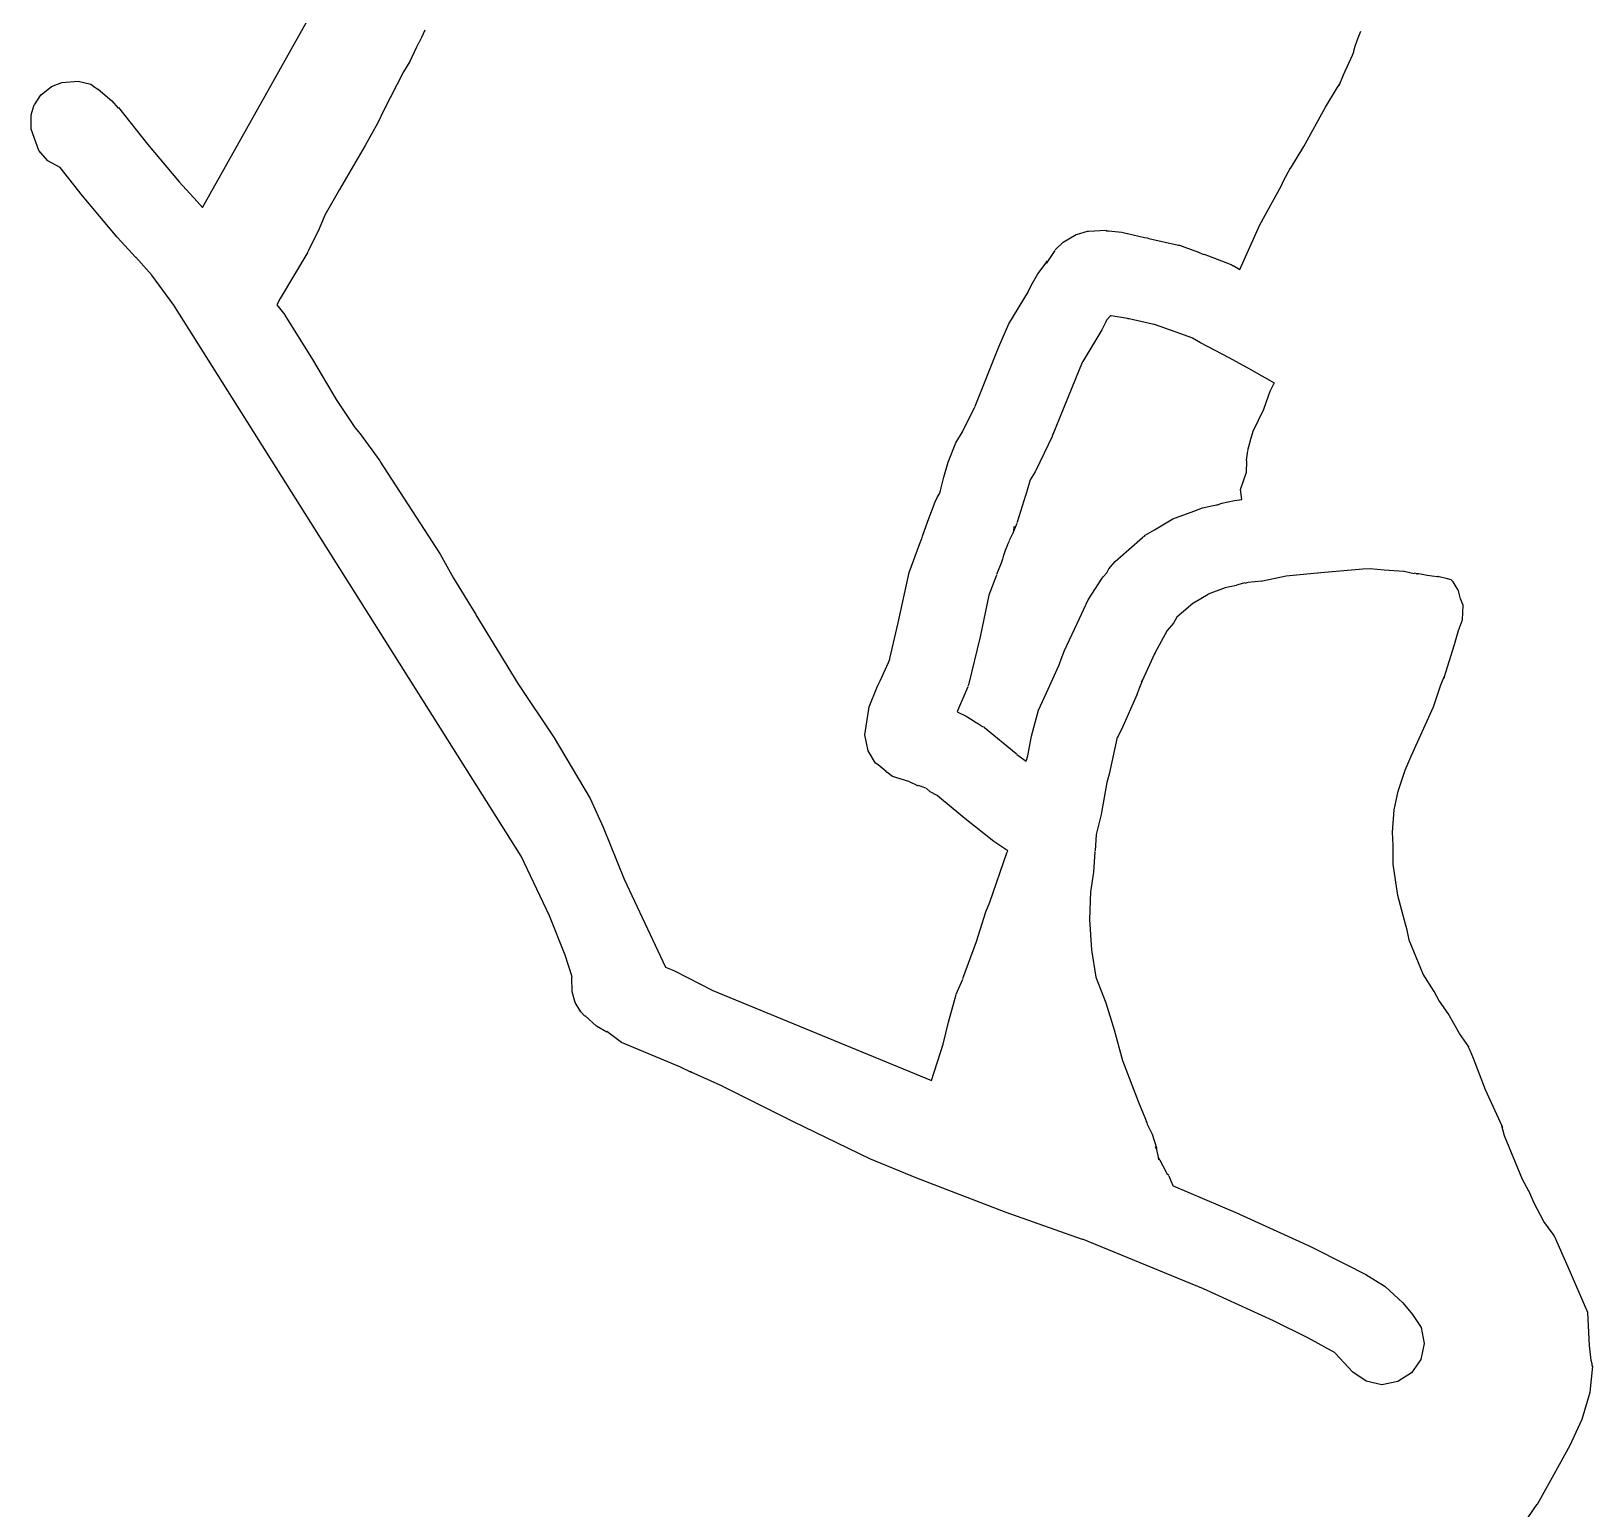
# Model space of a CAD drawing. Extents: x -1 to 598, y -1077 to 3722.
# Drawn here: x 113.3 to 203.6, y 162.5 to 247.9 of the extents above; entities that cross this region are included whole.
import ezdxf

# ---------------------------------------------------------------- set-up
doc = ezdxf.new("R2010")
doc.units = 0

msp = doc.modelspace()

# ---------------------------------------------------------------- linework, layer by layer
at = {"layer": 'Calque_1'}
for p, q in [((123.176, 237.728), (129.805, 249.529)), ((135.838, 247.544), (135.682, 247.253)), ((136.035, 247.968), (135.838, 247.545)), ((189.979, 247.438), (190.167, 247.914)), ((135.525, 246.962), (135.153, 246.168)), ((135.659, 247.227), (135.525, 246.963)), ((135.683, 247.253), (135.659, 247.227)), ((189.684, 246.539), (189.753, 246.724)), ((189.753, 246.724), (189.784, 246.856)), ((189.784, 246.856), (189.84, 247.041)), ((189.84, 247.042), (189.979, 247.439)), ((135.153, 246.168), (134.796, 245.56)), ((189.153, 245.401), (189.683, 246.539)), ((114.427, 244.713), (115.031, 244.951)), ((115.031, 244.951), (115.979, 245.03)), ((115.978, 245.031), (116.718, 244.846)), ((116.718, 244.845), (116.935, 244.686)), ((134.796, 245.56), (133.628, 243.311)), ((188.805, 244.634), (188.947, 244.872)), ((188.903, 244.766), (189.153, 245.401)), ((188.947, 244.872), (188.903, 244.793)), ((113.441, 243.655), (113.845, 244.264)), ((113.845, 244.237), (114.426, 244.713)), ((116.935, 244.687), (117.176, 244.528)), ((117.176, 244.528), (117.136, 244.555)), ((117.137, 244.554), (117.93, 243.893)), ((117.93, 243.893), (118.298, 243.47)), ((188.116, 243.523), (188.805, 244.634)), ((113.261, 243.073), (113.44, 243.655)), ((113.264, 242.253), (113.261, 243.073)), ((118.299, 243.496), (119.991, 241.379)), ((133.629, 243.311), (133.313, 242.623)), ((186.864, 241.247), (188.116, 243.522)), ((113.696, 241.009), (113.263, 242.252)), ((133.313, 242.623), (132.573, 241.3)), ((119.992, 241.379), (121.823, 239.21)), ((132.572, 241.3), (131.095, 238.76)), ((186.102, 239.977), (186.864, 241.247)), ((114.228, 240.427), (113.696, 241.009)), ((114.927, 240.03), (114.229, 240.427)), ((116.231, 238.39), (114.926, 240.031)), ((185.692, 239.263), (186.102, 240.004)), ((121.822, 239.21), (122.854, 238.072)), ((131.096, 238.76), (130.24, 237.278)), ((184.323, 236.723), (185.575, 238.998)), ((185.575, 238.998), (185.692, 239.263)), ((118.237, 236.008), (116.231, 238.389)), ((122.854, 238.072), (123.175, 237.728)), ((130.24, 237.278), (129.922, 236.484)), ((183.171, 234.13), (184.323, 236.723)), ((119.319, 234.818), (118.237, 236.009)), ((129.922, 236.485), (129.25, 235.162)), ((172.948, 235.717), (173.696, 236.167)), ((173.696, 236.167), (173.715, 236.167)), ((173.715, 236.167), (174.362, 236.352)), ((174.362, 236.352), (174.381, 236.352)), ((174.381, 236.352), (174.42, 236.352)), ((174.42, 236.352), (175.427, 236.405)), ((175.427, 236.379), (175.567, 236.379)), ((175.568, 236.379), (176.342, 236.3)), ((176.342, 236.299), (176.659, 236.22)), ((176.66, 236.22), (177.643, 235.982)), ((177.643, 235.982), (177.813, 235.956)), ((177.813, 235.956), (177.907, 235.93)), ((177.907, 235.929), (179.617, 235.532)), ((120.232, 233.812), (119.319, 234.844)), ((129.251, 235.135), (127.668, 232.463)), ((171.979, 234.474), (172.482, 235.241)), ((172.483, 235.268), (172.948, 235.718)), ((179.617, 235.532), (179.679, 235.532)), ((179.679, 235.532), (179.979, 235.426)), ((179.978, 235.426), (180.78, 235.135)), ((180.781, 235.135), (181.028, 235.029)), ((181.028, 235.029), (181.097, 235.003)), ((181.097, 235.029), (182.599, 234.447)), ((171.484, 233.892), (171.958, 234.527)), ((171.958, 234.527), (172.028, 234.607)), ((172.028, 234.606), (171.979, 234.474)), ((182.599, 234.447), (182.657, 234.421)), ((182.657, 234.421), (182.78, 234.342)), ((182.781, 234.368), (183.171, 234.13)), ((121.504, 232.066), (120.232, 233.812)), ((170.945, 232.886), (171.101, 233.203)), ((171.101, 233.204), (171.483, 233.892)), ((127.667, 232.463), (127.462, 232.093)), ((169.802, 230.981), (170.944, 232.86)), ((141.599, 200.21), (121.504, 232.066)), ((127.462, 232.093), (127.936, 231.511)), ((127.936, 231.484), (129.531, 228.918)), ((175.683, 231.458), (175.456, 231.193)), ((175.703, 231.458), (175.683, 231.458)), ((175.73, 231.458), (175.703, 231.458)), ((176.669, 231.299), (175.728, 231.458)), ((175.728, 231.458), (175.731, 231.458)), ((176.714, 231.272), (176.669, 231.298)), ((176.772, 231.272), (176.714, 231.272)), ((178.196, 230.955), (176.772, 231.273)), ((169.232, 229.658), (169.801, 230.981)), ((175.181, 230.637), (174.085, 228.811)), ((175.209, 230.69), (175.181, 230.637)), ((175.413, 231.114), (175.209, 230.691)), ((175.456, 231.193), (175.413, 231.114)), ((175.413, 231.114), (175.413, 231.114)), ((178.239, 230.955), (178.196, 230.955)), ((179.423, 230.532), (178.239, 230.955)), ((180.439, 230.161), (179.423, 230.531)), ((167.849, 226.219), (169.232, 229.659)), ((180.883, 229.897), (180.438, 230.162)), ((182.554, 229.023), (180.884, 229.896)), ((129.531, 228.918), (130.898, 226.616)), ((174.047, 228.759), (173.655, 227.807)), ((174.085, 228.838), (174.047, 228.759)), ((183.747, 228.362), (182.554, 229.024)), ((173.655, 227.806), (172.317, 224.499)), ((185.172, 227.568), (183.747, 228.362)), ((184.552, 226.06), (184.84, 226.88)), ((184.84, 226.88), (184.914, 227.092)), ((184.914, 227.092), (185.157, 227.568)), ((185.157, 227.568), (185.172, 227.568)), ((130.899, 226.616), (131.972, 225.002)), ((167.166, 224.843), (167.81, 226.14)), ((167.81, 226.139), (167.849, 226.218)), ((183.944, 224.79), (184.552, 226.06)), ((131.972, 225.002), (132.293, 224.632)), ((132.293, 224.631), (133.427, 223.07)), ((166.293, 222.991), (166.737, 224.102)), ((166.738, 224.102), (167.116, 224.737)), ((167.116, 224.737), (167.166, 224.843)), ((172.303, 224.473), (171.363, 222.515)), ((172.317, 224.499), (172.303, 224.473)), ((183.634, 223.679), (183.743, 224.102)), ((183.743, 224.102), (183.78, 224.234)), ((183.78, 224.234), (183.805, 224.34)), ((183.805, 224.314), (183.943, 224.79)), ((183.55, 223.097), (183.634, 223.653)), ((183.571, 223.044), (183.55, 223.097)), ((183.634, 223.679), (183.634, 223.679)), ((133.427, 223.044), (136.906, 217.673)), ((166.042, 222.118), (166.293, 222.991)), ((171.319, 222.435), (171.038, 221.959)), ((171.342, 222.488), (171.319, 222.435)), ((171.363, 222.515), (171.342, 222.489)), ((183.211, 221.403), (183.556, 222.408)), ((183.557, 222.409), (183.571, 223.044)), ((165.805, 221.218), (165.845, 221.35)), ((165.845, 221.351), (166.041, 222.119)), ((171.038, 221.959), (170.771, 221.033)), ((183.277, 220.821), (183.211, 221.403)), ((165.119, 219.578), (165.55, 220.689)), ((165.551, 220.689), (165.665, 220.954)), ((165.664, 220.954), (165.782, 221.139)), ((165.782, 221.139), (165.805, 221.192)), ((170.771, 221.059), (170.289, 219.525)), ((181.003, 220.345), (181.617, 220.477)), ((181.618, 220.477), (181.863, 220.53)), ((181.618, 220.477), (181.618, 220.477)), ((181.863, 220.53), (181.845, 220.53)), ((181.845, 220.53), (181.881, 220.53)), ((181.881, 220.53), (182.127, 220.61)), ((182.127, 220.61), (182.866, 220.769)), ((182.127, 220.61), (182.127, 220.61)), ((182.867, 220.768), (183.277, 220.821)), ((164.816, 218.705), (165.119, 219.578)), ((170.289, 219.525), (170.27, 219.472)), ((178.233, 219.075), (179.298, 219.71)), ((179.298, 219.71), (180.514, 220.16)), ((180.515, 220.16), (181.003, 220.345)), ((164.661, 218.281), (164.775, 218.572)), ((164.775, 218.546), (164.816, 218.705)), ((170.028, 218.89), (169.831, 218.467)), ((170.038, 218.89), (170.028, 218.864)), ((170.109, 219.075), (170.038, 218.89)), ((170.072, 219.075), (170.062, 219.075)), ((170.062, 219.075), (170.109, 219.075)), ((170.099, 219.181), (170.072, 219.102)), ((170.115, 219.26), (170.1, 219.181)), ((170.27, 219.446), (170.115, 219.076)), ((170.115, 219.075), (170.115, 219.26)), ((170.115, 219.075), (170.115, 219.075)), ((175.961, 217.249), (177.531, 218.625)), ((177.531, 218.625), (177.578, 218.678)), ((177.578, 218.678), (177.652, 218.705)), ((177.652, 218.705), (177.697, 218.758)), ((177.697, 218.758), (178.233, 219.076)), ((136.906, 217.673), (137.692, 216.271)), ((164.045, 216.614), (164.661, 218.281)), ((169.601, 217.884), (169.478, 217.54)), ((169.72, 218.202), (169.6, 217.885)), ((169.736, 218.228), (169.72, 218.202)), ((169.808, 218.387), (169.736, 218.228)), ((169.818, 218.414), (169.808, 218.388)), ((169.831, 218.44), (169.818, 218.414)), ((169.366, 217.144), (169.095, 216.483)), ((169.443, 217.382), (169.366, 217.144)), ((169.478, 217.541), (169.443, 217.382)), ((175.472, 216.588), (175.593, 216.826)), ((175.593, 216.826), (175.96, 217.249)), ((190.278, 216.8), (187.86, 216.588)), ((190.704, 216.826), (190.277, 216.8)), ((191.507, 216.747), (190.704, 216.827)), ((137.692, 216.271), (138.977, 214.181)), ((163.404, 213.704), (164.045, 216.614)), ((169.095, 216.456), (168.65, 215.292)), ((174.395, 215.027), (175.202, 216.271)), ((175.202, 216.271), (175.267, 216.351)), ((175.267, 216.35), (175.472, 216.588)), ((183.462, 216.006), (182.972, 215.874)), ((183.627, 216.032), (183.461, 215.979)), ((184.447, 216.112), (183.627, 216.033)), ((184.457, 216.112), (184.447, 216.112)), ((184.469, 216.112), (184.457, 216.112)), ((185.85, 216.403), (184.469, 216.112)), ((187.86, 216.588), (185.849, 216.403)), ((185.85, 216.403), (185.85, 216.403)), ((192.659, 216.667), (191.507, 216.746)), ((192.669, 216.667), (192.659, 216.667)), ((193.256, 216.535), (192.669, 216.667)), ((193.44, 216.535), (193.255, 216.561)), ((193.378, 216.535), (193.44, 216.535)), ((193.391, 216.535), (193.378, 216.535)), ((193.415, 216.535), (193.391, 216.535)), ((193.462, 216.535), (193.415, 216.535)), ((193.415, 216.535), (193.415, 216.535)), ((193.482, 216.535), (193.462, 216.535)), ((193.527, 216.535), (193.482, 216.535)), ((193.995, 216.429), (193.527, 216.535)), ((194.005, 216.429), (193.995, 216.429)), ((194.588, 216.35), (194.005, 216.429)), ((194.005, 216.429), (194.005, 216.429)), ((194.705, 216.35), (194.584, 216.377)), ((194.584, 216.376), (194.652, 216.376)), ((194.652, 216.376), (194.588, 216.35)), ((195.171, 216.244), (194.705, 216.35)), ((195.385, 216.191), (195.171, 216.244)), ((195.515, 216.059), (195.384, 216.191)), ((195.736, 215.688), (195.515, 216.059)), ((168.65, 215.292), (168.149, 212.884)), ((173.886, 213.942), (174.395, 215.027)), ((181.333, 215.344), (180.49, 214.841)), ((182.311, 215.715), (181.332, 215.345)), ((182.499, 215.768), (182.311, 215.715)), ((182.972, 215.847), (182.499, 215.768)), ((182.972, 215.847), (182.972, 215.847)), ((195.809, 215.556), (195.736, 215.688)), ((195.934, 215.08), (195.809, 215.556)), ((196.077, 214.709), (195.934, 215.08)), ((138.977, 214.154), (141.401, 210.185)), ((180.444, 214.815), (179.521, 214.021)), ((180.49, 214.842), (180.422, 214.789)), ((180.423, 214.789), (180.454, 214.815)), ((180.454, 214.815), (180.444, 214.815)), ((180.444, 214.815), (180.444, 214.815)), ((196.044, 213.863), (196.077, 214.71)), ((162.932, 211.64), (163.404, 213.704)), ((173.032, 212.09), (173.887, 213.942)), ((178.961, 213.254), (178.278, 211.984)), ((179.321, 213.678), (178.961, 213.255)), ((179.522, 214.022), (179.321, 213.678)), ((195.583, 212.434), (195.81, 213.254)), ((195.811, 213.254), (196.044, 213.863)), ((168.149, 212.884), (167.467, 210.106)), ((194.982, 210.529), (195.583, 212.434)), ((162.36, 210.344), (162.837, 211.402)), ((162.837, 211.402), (162.915, 211.587)), ((162.915, 211.587), (162.932, 211.64)), ((172.738, 211.323), (172.838, 211.588)), ((172.838, 211.587), (173.031, 212.09)), ((178.04, 211.482), (177.512, 210.344)), ((178.235, 211.905), (178.039, 211.482)), ((178.268, 211.958), (178.235, 211.905)), ((178.278, 211.984), (178.268, 211.958)), ((171.986, 209.656), (172.717, 211.27)), ((172.717, 211.27), (172.738, 211.323)), ((194.792, 210.106), (194.985, 210.582)), ((194.985, 210.582), (194.981, 210.503)), ((141.401, 210.185), (143.506, 207.036)), ((161.719, 208.836), (162.215, 210.027)), ((162.215, 210.026), (162.36, 210.344)), ((167.431, 210), (166.832, 208.598)), ((167.457, 210.079), (167.431, 210.026)), ((167.467, 210.106), (167.457, 210.08)), ((171.526, 208.651), (171.986, 209.657)), ((177.23, 209.577), (177.154, 209.392)), ((177.255, 209.656), (177.218, 209.55)), ((177.218, 209.55), (177.23, 209.576)), ((177.357, 209.947), (177.255, 209.656)), ((177.495, 210.291), (177.357, 209.947)), ((177.486, 210.291), (177.527, 210.397)), ((177.512, 210.344), (177.486, 210.291)), ((177.528, 210.397), (177.495, 210.291)), ((194.367, 208.836), (194.792, 210.106)), ((161.468, 207.222), (161.719, 208.836)), ((171.125, 207.142), (171.525, 208.65)), ((177.155, 209.391), (176.392, 207.698)), ((177.155, 209.391), (177.155, 209.391)), ((193.08, 205.978), (194.366, 208.836)), ((166.815, 208.545), (167.33, 208.307)), ((166.833, 208.598), (166.816, 208.545)), ((167.331, 208.307), (167.677, 208.095)), ((167.677, 208.095), (167.818, 207.989)), ((167.818, 207.989), (168.059, 207.857)), ((168.059, 207.857), (168.286, 207.698)), ((143.507, 207.037), (145.587, 203.545)), ((161.673, 206.296), (161.468, 207.222)), ((168.286, 207.698), (168.356, 207.672)), ((168.356, 207.672), (168.391, 207.646)), ((168.391, 207.645), (170.223, 206.137)), ((170.91, 206.005), (171.125, 207.143)), ((176.074, 207.089), (175.605, 204.946)), ((176.084, 207.089), (176.074, 207.063)), ((176.135, 207.142), (176.083, 207.089)), ((176.393, 207.698), (176.135, 207.143)), ((162.099, 205.581), (161.672, 206.295)), ((170.223, 206.137), (170.276, 206.111)), ((170.276, 206.084), (170.807, 205.687)), ((170.807, 205.687), (170.901, 206.005)), ((170.901, 206.005), (170.91, 206.005)), ((192.732, 205.184), (193.08, 205.978)), ((162.244, 205.476), (162.099, 205.582)), ((162.707, 205.105), (162.243, 205.475)), ((162.719, 205.079), (162.707, 205.106)), ((162.751, 205.026), (162.72, 205.079)), ((163.082, 204.814), (162.75, 205.052)), ((192.316, 203.967), (192.732, 205.184)), ((164.025, 204.523), (163.082, 204.814)), ((164.588, 204.258), (164.025, 204.523)), ((165.014, 204.126), (164.587, 204.285)), ((165.255, 203.915), (165.015, 204.127)), ((175.471, 204.47), (175.162, 202.724)), ((175.604, 204.946), (175.47, 204.47)), ((145.587, 203.544), (146.345, 201.877)), ((165.663, 203.703), (165.255, 203.915)), ((165.919, 203.491), (165.663, 203.703)), ((166.922, 202.671), (165.919, 203.491)), ((192.088, 202.883), (192.316, 203.968)), ((167.259, 202.38), (166.921, 202.671)), ((168.936, 201.057), (167.259, 202.38)), ((175.137, 202.618), (174.853, 201.454)), ((175.162, 202.724), (175.137, 202.618)), ((191.998, 201.586), (192.088, 202.883)), ((146.345, 201.877), (147.551, 198.861)), ((174.852, 201.454), (174.797, 200.502)), ((174.852, 201.454), (174.852, 201.454)), ((192.044, 200.819), (191.998, 201.586)), ((169.742, 200.501), (168.936, 201.057)), ((192.044, 199.734), (192.044, 200.819)), ((143.237, 196.744), (141.598, 200.21)), ((168.697, 197.538), (169.694, 200.396)), ((169.695, 200.396), (169.742, 200.502)), ((174.786, 200.448), (174.711, 199.284)), ((174.797, 200.475), (174.786, 200.449)), ((192.304, 197.935), (192.043, 199.734)), ((147.551, 198.861), (149.949, 193.781)), ((174.711, 199.284), (174.523, 198.146)), ((174.524, 198.147), (174.468, 196.533)), ((192.698, 196.48), (192.304, 197.935)), ((167.934, 195.263), (168.477, 196.983)), ((168.478, 196.982), (168.697, 197.538)), ((144.148, 194.469), (143.237, 196.744)), ((174.468, 196.533), (174.595, 194.787)), ((192.836, 195.924), (192.698, 196.48)), ((167.142, 193.12), (167.934, 195.263)), ((192.97, 195.368), (192.836, 195.924)), ((193.772, 193.384), (192.97, 195.342)), ((144.546, 193.225), (144.148, 194.469)), ((174.596, 194.786), (174.844, 193.199)), ((149.949, 193.781), (150.431, 193.596)), ((150.432, 193.596), (152.69, 192.432)), ((194.414, 192.379), (193.772, 193.385)), ((144.536, 193.199), (144.546, 193.226)), ((144.539, 192.352), (144.536, 193.199)), ((152.69, 192.432), (165.338, 187.22)), ((166.767, 192.22), (167.142, 193.093)), ((174.844, 193.199), (175.408, 191.717)), ((144.726, 191.744), (144.539, 192.353)), ((145.053, 191.188), (144.725, 191.744)), ((166.308, 190.606), (166.767, 192.194)), ((175.409, 191.717), (175.901, 190.156)), ((194.724, 191.797), (194.414, 192.379)), ((195.213, 191.109), (194.724, 191.823)), ((145.276, 190.95), (145.053, 191.188)), ((145.956, 190.368), (145.276, 190.977)), ((166.012, 189.336), (166.307, 190.606)), ((195.871, 189.945), (195.213, 191.109)), ((146.552, 190.024), (145.955, 190.368)), ((147.395, 189.415), (146.552, 190.05)), ((175.901, 190.156), (176.374, 188.383)), ((196.411, 189.177), (195.871, 189.944)), ((150.785, 188.013), (147.394, 189.416)), ((165.338, 187.219), (166.012, 189.336)), ((196.483, 188.966), (196.363, 189.231)), ((196.363, 189.23), (196.411, 189.151)), ((196.677, 188.489), (196.483, 188.965)), ((151.45, 187.696), (150.785, 188.014)), ((176.374, 188.383), (177.31, 185.975)), ((197.368, 186.69), (196.678, 188.489)), ((153.118, 186.955), (151.265, 187.775)), ((151.265, 187.775), (151.449, 187.722)), ((157.353, 184.838), (153.118, 186.955)), ((198.359, 184.547), (197.367, 186.69)), ((177.31, 185.976), (177.714, 184.997)), ((161.774, 182.695), (157.353, 184.838)), ((177.714, 184.997), (177.767, 184.839)), ((177.715, 184.997), (177.715, 184.997)), ((177.768, 184.838), (177.757, 184.865)), ((177.757, 184.865), (177.783, 184.786)), ((177.783, 184.785), (177.808, 184.706)), ((177.808, 184.706), (178.102, 184.124)), ((198.469, 184.018), (198.312, 184.6)), ((198.312, 184.6), (198.359, 184.521)), ((178.102, 184.124), (178.354, 183.33)), ((178.346, 183.251), (178.298, 183.384)), ((178.299, 183.383), (178.483, 182.642)), ((199.523, 181.504), (198.469, 184.018)), ((164.477, 181.584), (161.773, 182.695)), ((178.354, 183.33), (178.346, 183.251)), ((178.483, 182.642), (178.465, 182.748)), ((178.465, 182.748), (178.537, 182.616)), ((178.537, 182.616), (178.898, 181.928)), ((169.65, 179.599), (164.478, 181.584)), ((178.899, 181.928), (178.953, 181.849)), ((178.953, 181.848), (179.051, 181.742)), ((179.051, 181.716), (179.181, 181.425)), ((179.181, 181.425), (179.313, 181.108)), ((179.313, 181.134), (182.934, 179.599)), ((199.881, 180.816), (199.523, 181.504)), ((200.19, 180.128), (199.881, 180.843)), ((200.756, 179.07), (200.19, 180.128)), ((174.065, 178.038), (169.65, 179.599)), ((182.935, 179.599), (187.257, 177.615)), ((201.298, 178.329), (200.756, 179.07)), ((181.059, 175.181), (174.065, 178.039)), ((201.358, 178.223), (201.298, 178.329)), ((202.156, 176.424), (201.358, 178.223)), ((187.257, 177.615), (189.277, 176.61)), ((189.277, 176.61), (190.454, 176.002)), ((203.292, 173.805), (202.156, 176.424)), ((190.454, 176.001), (191.566, 175.313)), ((191.566, 175.313), (192.601, 174.361)), ((185.117, 173.329), (181.059, 175.181)), ((192.601, 174.361), (193.151, 173.7)), ((193.151, 173.699), (193.658, 172.932)), ((203.383, 171.9), (203.292, 173.805)), ((187.102, 172.35), (185.116, 173.329)), ((193.658, 172.932), (193.825, 172.006)), ((188.685, 171.477), (187.102, 172.35)), ((193.825, 172.006), (193.626, 171.08)), ((203.479, 171.027), (203.383, 171.9)), ((189.699, 170.365), (188.686, 171.45)), ((193.626, 171.08), (193.092, 170.313)), ((203.426, 169.201), (203.579, 170.709)), ((203.542, 170.842), (203.479, 171.027)), ((203.542, 170.709), (203.542, 170.842)), ((203.58, 170.709), (203.542, 170.709)), ((190.468, 169.836), (189.698, 170.365)), ((191.383, 169.625), (190.467, 169.837)), ((192.305, 169.81), (191.383, 169.625)), ((193.093, 170.312), (192.305, 169.809)), ((202.97, 167.64), (203.426, 169.201)), ((202.274, 166.132), (202.969, 167.64)), ((201.352, 164.465), (202.274, 166.132)), ((200.374, 162.719), (201.352, 164.465)), ((199.815, 161.925), (200.373, 162.719))]:
    msp.add_line(p, q, dxfattribs=at)

doc.saveas('drawing.dxf')
